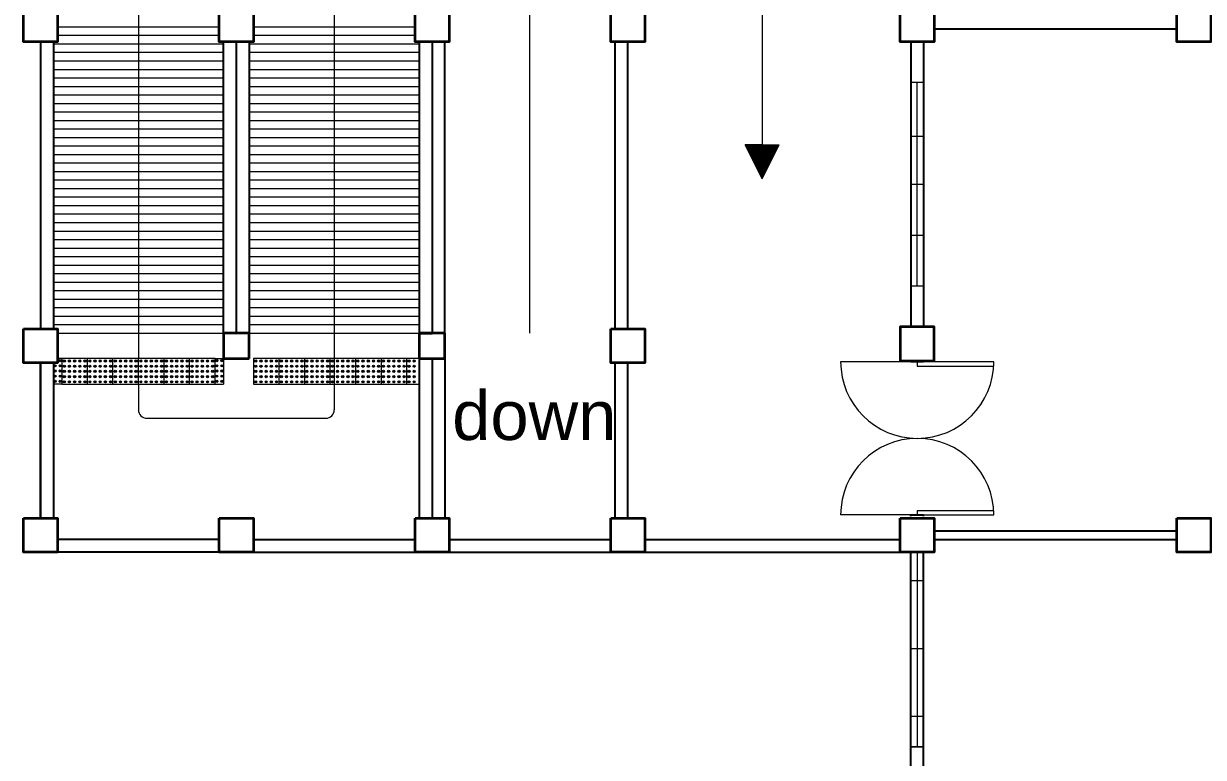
# Model space of a CAD drawing. Header units: millimetres. Extents: x 3 to 434, y 1 to 233.
# Drawn here: x 245.39 to 259.25, y 107.9 to 116.53 of the extents above; entities that cross this region are included whole.
import ezdxf

# ---------------------------------------------------------------- set-up
doc = ezdxf.new("R2010")
doc.units = ezdxf.units.MM
doc.header["$MEASUREMENT"] = 0
doc.styles.add('SWISSLT175', font='swissl.ttf', dxfattribs={"height": 0.175})

msp = doc.modelspace()

# ---------------------------------------------------------------- linework, layer by layer
at = {"color": 8, "lineweight": 9}
for p, q in [((246.736, 125.789), (246.736, 112.589)), ((251.336, 112.889), (251.336, 125.789)), ((249.036, 122.973), (249.036, 111.989)), ((254.066, 122.421), (254.066, 115.103)), ((245.786, 116.489), (247.686, 116.489)), ((248.086, 116.489), (249.986, 116.489)), ((245.786, 116.389), (247.686, 116.389)), ((248.086, 116.389), (249.986, 116.389)), ((245.736, 116.289), (247.736, 116.289)), ((245.736, 116.189), (247.736, 116.189)), ((248.036, 116.289), (250.036, 116.289)), ((248.036, 116.189), (250.036, 116.189)), ((245.736, 116.089), (247.736, 116.089)), ((248.036, 116.089), (250.036, 116.089)), ((245.736, 115.989), (247.736, 115.989)), ((248.036, 115.989), (250.036, 115.989)), ((245.736, 115.889), (247.736, 115.889)), ((245.736, 115.789), (247.736, 115.789)), ((248.036, 115.889), (250.036, 115.889)), ((248.036, 115.789), (250.036, 115.789)), ((255.811, 115.839), (255.961, 115.839)), ((255.811, 114.639), (255.811, 115.839)), ((255.886, 113.439), (255.886, 115.839)), ((255.961, 115.839), (255.961, 113.439)), ((245.736, 115.689), (247.736, 115.689)), ((248.036, 115.689), (250.036, 115.689)), ((245.736, 115.589), (247.736, 115.589)), ((245.736, 115.489), (247.736, 115.489)), ((248.036, 115.589), (250.036, 115.589)), ((248.036, 115.489), (250.036, 115.489)), ((245.736, 115.389), (247.736, 115.389)), ((248.036, 115.389), (250.036, 115.389)), ((245.736, 115.289), (247.736, 115.289)), ((248.036, 115.289), (250.036, 115.289)), ((255.811, 115.202), (255.961, 115.202)), ((245.736, 115.189), (247.736, 115.189)), ((245.736, 115.089), (247.736, 115.089)), ((248.036, 115.189), (250.036, 115.189)), ((248.036, 115.089), (250.036, 115.089)), ((254.066, 115.103), (253.866, 115.103)), ((254.066, 114.703), (253.866, 115.103)), ((254.066, 115.093), (253.871, 115.093)), ((254.066, 115.083), (253.876, 115.083)), ((254.066, 115.073), (253.881, 115.073)), ((254.066, 115.063), (253.886, 115.063)), ((254.066, 115.103), (254.266, 115.103)), ((254.066, 114.703), (254.266, 115.103)), ((254.066, 115.093), (254.261, 115.093)), ((254.066, 115.083), (254.256, 115.083)), ((254.251, 115.073), (254.066, 115.073)), ((254.246, 115.063), (254.066, 115.063)), ((245.736, 114.989), (247.736, 114.989)), ((248.036, 114.989), (250.036, 114.989)), ((254.066, 115.053), (253.891, 115.053)), ((254.066, 115.043), (253.896, 115.043)), ((254.066, 115.033), (253.901, 115.033)), ((254.066, 115.023), (253.906, 115.023)), ((254.066, 115.013), (253.911, 115.013)), ((254.066, 115.013), (253.911, 115.013)), ((254.066, 115.003), (253.916, 115.003)), ((254.066, 114.993), (253.921, 114.993)), ((254.066, 114.983), (253.926, 114.983)), ((254.066, 114.973), (253.931, 114.973)), ((254.066, 114.963), (253.936, 114.963)), ((254.066, 114.953), (253.941, 114.953)), ((254.066, 114.943), (253.946, 114.943)), ((254.066, 114.933), (253.951, 114.933)), ((254.066, 114.923), (253.956, 114.923)), ((254.241, 115.053), (254.066, 115.053)), ((254.236, 115.043), (254.066, 115.043)), ((254.231, 115.033), (254.066, 115.033)), ((254.226, 115.023), (254.066, 115.023)), ((254.221, 115.013), (254.066, 115.013)), ((254.221, 115.013), (254.066, 115.013)), ((254.216, 115.003), (254.066, 115.003)), ((254.211, 114.993), (254.066, 114.993)), ((254.206, 114.983), (254.066, 114.983)), ((254.201, 114.973), (254.066, 114.973)), ((254.196, 114.963), (254.066, 114.963)), ((254.191, 114.953), (254.066, 114.953)), ((254.186, 114.943), (254.066, 114.943)), ((254.181, 114.933), (254.066, 114.933)), ((254.176, 114.923), (254.066, 114.923)), ((245.736, 114.889), (247.736, 114.889)), ((245.736, 114.789), (247.736, 114.789)), ((248.036, 114.889), (250.036, 114.889)), ((248.036, 114.789), (250.036, 114.789)), ((254.066, 114.913), (253.961, 114.913)), ((254.066, 114.903), (253.966, 114.903)), ((254.066, 114.893), (253.971, 114.893)), ((254.066, 114.883), (253.976, 114.883)), ((254.066, 114.873), (253.981, 114.873)), ((254.066, 114.863), (253.986, 114.863)), ((254.066, 114.853), (253.991, 114.853)), ((254.066, 114.843), (253.996, 114.843)), ((254.066, 114.833), (254.001, 114.833)), ((254.066, 114.823), (254.006, 114.823)), ((254.066, 114.813), (254.011, 114.813)), ((254.066, 114.803), (254.016, 114.803)), ((254.066, 114.793), (254.021, 114.793)), ((254.066, 114.783), (254.026, 114.783)), ((254.171, 114.913), (254.066, 114.913)), ((254.166, 114.903), (254.066, 114.903)), ((254.161, 114.893), (254.066, 114.893)), ((254.156, 114.883), (254.066, 114.883)), ((254.151, 114.873), (254.066, 114.873)), ((254.146, 114.863), (254.066, 114.863)), ((254.141, 114.853), (254.066, 114.853)), ((254.136, 114.843), (254.066, 114.843)), ((254.131, 114.833), (254.066, 114.833)), ((254.126, 114.823), (254.066, 114.823)), ((254.121, 114.813), (254.066, 114.813)), ((254.116, 114.803), (254.066, 114.803)), ((254.111, 114.793), (254.066, 114.793)), ((254.106, 114.783), (254.066, 114.783)), ((245.736, 114.689), (247.736, 114.689)), ((248.036, 114.689), (250.036, 114.689)), ((254.066, 114.773), (254.031, 114.773)), ((254.066, 114.763), (254.036, 114.763)), ((254.066, 114.753), (254.041, 114.753)), ((254.066, 114.743), (254.046, 114.743)), ((254.066, 114.733), (254.051, 114.733)), ((254.066, 114.723), (254.056, 114.723)), ((254.066, 114.713), (254.061, 114.713)), ((254.101, 114.773), (254.066, 114.773)), ((254.096, 114.763), (254.066, 114.763)), ((254.091, 114.753), (254.066, 114.753)), ((254.086, 114.743), (254.066, 114.743)), ((254.081, 114.733), (254.066, 114.733)), ((254.076, 114.723), (254.066, 114.723)), ((254.071, 114.713), (254.066, 114.713)), ((245.736, 114.589), (247.736, 114.589)), ((248.036, 114.589), (250.036, 114.589)), ((255.811, 114.639), (255.811, 113.439)), ((255.811, 114.639), (255.961, 114.639)), ((245.736, 114.489), (247.736, 114.489)), ((245.736, 114.389), (247.736, 114.389)), ((248.036, 114.489), (250.036, 114.489)), ((248.036, 114.389), (250.036, 114.389)), ((245.736, 114.289), (247.736, 114.289)), ((248.036, 114.289), (250.036, 114.289)), ((245.736, 114.189), (247.736, 114.189)), ((245.736, 114.089), (247.736, 114.089)), ((248.036, 114.189), (250.036, 114.189)), ((248.036, 114.089), (250.036, 114.089)), ((245.736, 113.989), (247.736, 113.989)), ((248.036, 113.989), (250.036, 113.989)), ((255.811, 114.039), (255.961, 114.039)), ((245.736, 113.889), (247.736, 113.889)), ((248.036, 113.889), (250.036, 113.889)), ((245.736, 113.789), (247.736, 113.789)), ((245.736, 113.689), (247.736, 113.689)), ((248.036, 113.789), (250.036, 113.789)), ((248.036, 113.689), (250.036, 113.689)), ((245.736, 113.589), (247.736, 113.589)), ((248.036, 113.589), (250.036, 113.589)), ((245.736, 113.489), (247.736, 113.489)), ((248.036, 113.489), (250.036, 113.489)), ((255.961, 113.439), (255.811, 113.439)), ((245.736, 113.389), (247.736, 113.389)), ((245.736, 113.289), (247.736, 113.289)), ((248.036, 113.389), (250.036, 113.389)), ((248.036, 113.289), (250.036, 113.289)), ((245.736, 113.189), (247.736, 113.189)), ((248.036, 113.189), (250.036, 113.189)), ((245.736, 113.089), (247.736, 113.089)), ((245.736, 112.989), (247.736, 112.989)), ((248.036, 113.089), (250.036, 113.089)), ((248.036, 112.989), (250.036, 112.989)), ((245.786, 112.889), (247.736, 112.889)), ((248.036, 112.889), (250.036, 112.889)), ((245.836, 112.589), (245.786, 112.589)), ((246.136, 112.589), (245.836, 112.589)), ((245.836, 112.589), (245.836, 112.289)), ((246.136, 112.289), (246.136, 112.589)), ((246.436, 112.589), (246.136, 112.589)), ((246.436, 112.289), (246.436, 112.589)), ((246.736, 112.589), (246.436, 112.589)), ((246.736, 112.289), (246.736, 112.589)), ((247.036, 112.589), (246.736, 112.589)), ((247.036, 112.289), (247.036, 112.589)), ((247.336, 112.589), (247.036, 112.589)), ((247.336, 112.289), (247.336, 112.589)), ((247.636, 112.589), (247.336, 112.589)), ((247.636, 112.289), (247.636, 112.589)), ((247.636, 112.589), (247.736, 112.589)), ((247.736, 112.589), (247.736, 112.289)), ((248.386, 112.589), (248.086, 112.589)), ((248.086, 112.589), (248.086, 112.289)), ((248.686, 112.589), (248.386, 112.589)), ((248.386, 112.589), (248.386, 112.289)), ((248.986, 112.589), (248.686, 112.589)), ((248.686, 112.589), (248.686, 112.289)), ((249.286, 112.589), (248.986, 112.589)), ((248.986, 112.589), (248.986, 112.289)), ((249.586, 112.589), (249.286, 112.589)), ((249.286, 112.589), (249.286, 112.289)), ((249.886, 112.589), (249.586, 112.589)), ((249.586, 112.589), (249.586, 112.289)), ((250.186, 112.589), (249.886, 112.589)), ((249.886, 112.589), (249.886, 112.289)), ((245.836, 112.289), (245.736, 112.289)), ((245.836, 112.289), (246.136, 112.289)), ((246.136, 112.289), (246.436, 112.289)), ((246.436, 112.289), (246.736, 112.289)), ((246.736, 112.289), (247.036, 112.289)), ((246.736, 112.289), (246.736, 111.989)), ((247.036, 112.289), (247.336, 112.289)), ((247.336, 112.289), (247.636, 112.289)), ((247.636, 112.289), (247.736, 112.289)), ((248.086, 112.289), (248.386, 112.289)), ((248.386, 112.289), (248.686, 112.289)), ((248.686, 112.289), (248.986, 112.289)), ((248.986, 112.289), (249.286, 112.289)), ((249.286, 112.289), (249.586, 112.289)), ((249.586, 112.289), (249.886, 112.289)), ((249.886, 112.289), (250.036, 112.289)), ((246.836, 111.889), (248.936, 111.889)), ((255.811, 108.027), (255.811, 110.314)), ((255.886, 110.314), (255.886, 108.027)), ((255.811, 109.183), (255.811, 109.983)), ((255.811, 109.983), (255.961, 109.983)), ((255.961, 109.983), (255.961, 108.383)), ((255.811, 109.183), (255.961, 109.183)), ((255.961, 108.383), (255.811, 108.383)), ((255.811, 108.027), (255.961, 108.027))]:
    msp.add_line(p, q, dxfattribs=at)
at = {"color": 8, "lineweight": 25}
for p, q in [((256.086, 116.464), (258.936, 116.464)), ((245.586, 116.314), (245.586, 112.939)), ((245.736, 116.314), (245.736, 112.939)), ((247.736, 112.889), (247.736, 116.314)), ((247.886, 112.889), (247.886, 116.314)), ((248.036, 116.314), (248.036, 112.889)), ((250.036, 116.314), (250.036, 112.889)), ((250.186, 116.314), (250.186, 112.889)), ((250.336, 112.889), (250.336, 116.314)), ((252.336, 112.939), (252.336, 116.314)), ((252.486, 112.939), (252.486, 116.314)), ((255.811, 116.314), (255.811, 112.964)), ((255.961, 116.314), (255.961, 112.964)), ((250.036, 112.889), (250.036, 110.714)), ((250.336, 112.889), (250.336, 110.714)), ((250.186, 112.589), (250.186, 110.714)), ((255.811, 112.564), (255.811, 112.552)), ((255.961, 112.564), (255.961, 112.552)), ((245.586, 110.714), (245.586, 112.539)), ((245.586, 112.539), (245.586, 110.714)), ((245.736, 112.539), (245.736, 110.714)), ((252.336, 110.714), (252.336, 112.539)), ((252.486, 110.714), (252.486, 112.539)), ((255.961, 112.552), (255.811, 112.552)), ((255.811, 110.752), (255.961, 110.752)), ((255.811, 110.739), (255.811, 110.752)), ((255.961, 110.739), (255.961, 110.752)), ((256.086, 110.564), (258.936, 110.564)), ((247.686, 110.464), (245.786, 110.464)), ((248.086, 110.464), (249.986, 110.464)), ((250.386, 110.464), (252.286, 110.464)), ((252.686, 110.464), (255.686, 110.464)), ((256.086, 110.464), (258.936, 110.464)), ((247.686, 110.314), (245.786, 110.314)), ((248.086, 110.314), (252.286, 110.314)), ((252.686, 110.314), (255.686, 110.314)), ((255.811, 104.714), (255.811, 110.314)), ((255.961, 104.714), (255.961, 110.314))]:
    msp.add_line(p, q, dxfattribs=at)
at = {"color": 8, "lineweight": 35}
for p, q in [((247.736, 112.889), (247.736, 112.589)), ((248.036, 112.889), (247.736, 112.889)), ((247.736, 112.889), (247.736, 112.589)), ((248.036, 112.589), (248.036, 112.889)), ((248.036, 112.589), (248.036, 112.889)), ((250.036, 112.889), (250.186, 112.889)), ((250.036, 112.889), (250.036, 112.589)), ((250.336, 112.889), (250.036, 112.889)), ((250.036, 112.889), (250.036, 112.589)), ((250.336, 112.589), (250.336, 112.889)), ((250.336, 112.589), (250.336, 112.889)), ((247.736, 112.589), (248.036, 112.589)), ((250.036, 112.589), (250.336, 112.589)), ((250.036, 112.589), (250.336, 112.589))]:
    msp.add_line(p, q, dxfattribs=at)
at = {"color": 8, "lineweight": 13}
for p, q in [((255.886, 112.552), (254.986, 112.552)), ((256.786, 112.552), (255.886, 112.552)), ((255.886, 112.552), (255.886, 112.502)), ((255.886, 112.502), (256.786, 112.502)), ((256.786, 112.502), (256.786, 112.552)), ((256.786, 110.802), (255.886, 110.802)), ((255.886, 110.802), (255.886, 110.752)), ((256.786, 110.752), (256.786, 110.802)), ((255.886, 110.752), (254.986, 110.752)), ((255.886, 110.752), (256.786, 110.752))]:
    msp.add_line(p, q, dxfattribs=at)
at = {"color": 8, "lineweight": 35}
for points in [[(245.386, 116.714), (245.786, 116.714), (245.786, 116.314), (245.386, 116.314)], [(247.686, 116.714), (248.086, 116.714), (248.086, 116.314), (247.686, 116.314)], [(249.986, 116.714), (250.386, 116.714), (250.386, 116.314), (249.986, 116.314)], [(252.286, 116.714), (252.686, 116.714), (252.686, 116.314), (252.286, 116.314)], [(255.686, 116.714), (256.086, 116.714), (256.086, 116.314), (255.686, 116.314)], [(258.936, 116.714), (259.336, 116.714), (259.336, 116.314), (258.936, 116.314)], [(245.386, 112.939), (245.786, 112.939), (245.786, 112.539), (245.386, 112.539)], [(252.286, 112.939), (252.686, 112.939), (252.686, 112.539), (252.286, 112.539)], [(255.686, 112.564), (256.086, 112.564), (256.086, 112.964), (255.686, 112.964)], [(245.386, 110.714), (245.786, 110.714), (245.786, 110.314), (245.386, 110.314)], [(247.686, 110.714), (248.086, 110.714), (248.086, 110.314), (247.686, 110.314)], [(249.986, 110.714), (250.386, 110.714), (250.386, 110.314), (249.986, 110.314)], [(252.286, 110.714), (252.686, 110.714), (252.686, 110.314), (252.286, 110.314)], [(255.686, 110.714), (256.086, 110.714), (256.086, 110.314), (255.686, 110.314)], [(258.936, 110.714), (259.336, 110.714), (259.336, 110.314), (258.936, 110.314)]]:
    msp.add_lwpolyline(points, close=True, dxfattribs=at)
at = {"color": 8, "lineweight": 9}
for points in [[(255.811, 113.439), (255.811, 115.839), (255.961, 115.839), (255.961, 113.439)], [(255.811, 115.839), (255.961, 115.839), (255.961, 113.439), (255.811, 113.439)], [(255.811, 110.314), (255.961, 110.314), (255.961, 108.027), (255.811, 108.027)]]:
    msp.add_lwpolyline(points, close=True, dxfattribs=at)
for centre, radius in [((245.817, 112.566), 0.013), ((245.817, 112.566), 0.009), ((245.864, 112.561), 0.013), ((245.864, 112.561), 0.009), ((245.925, 112.561), 0.013), ((245.925, 112.561), 0.009), ((245.986, 112.561), 0.013), ((245.986, 112.561), 0.009), ((246.047, 112.561), 0.013), ((246.047, 112.561), 0.009), ((246.108, 112.561), 0.013), ((246.108, 112.561), 0.009), ((246.164, 112.561), 0.013), ((246.164, 112.561), 0.009), ((246.225, 112.561), 0.013), ((246.225, 112.561), 0.009), ((246.286, 112.561), 0.013), ((246.286, 112.561), 0.009), ((246.347, 112.561), 0.013), ((246.347, 112.561), 0.009), ((246.408, 112.561), 0.013), ((246.408, 112.561), 0.009), ((246.464, 112.561), 0.013), ((246.464, 112.561), 0.009), ((246.525, 112.561), 0.013), ((246.525, 112.561), 0.009), ((246.586, 112.561), 0.013), ((246.586, 112.561), 0.009), ((246.647, 112.561), 0.013), ((246.647, 112.561), 0.009), ((246.708, 112.561), 0.013), ((246.708, 112.561), 0.009), ((246.764, 112.561), 0.013), ((246.764, 112.561), 0.009), ((246.825, 112.561), 0.013), ((246.825, 112.561), 0.009), ((246.886, 112.561), 0.013), ((246.886, 112.561), 0.009), ((246.947, 112.561), 0.013), ((246.947, 112.561), 0.009), ((247.008, 112.561), 0.013), ((247.008, 112.561), 0.009), ((247.064, 112.561), 0.013), ((247.064, 112.561), 0.009), ((247.125, 112.561), 0.013), ((247.125, 112.561), 0.009), ((247.186, 112.561), 0.013), ((247.186, 112.561), 0.009), ((247.247, 112.561), 0.013), ((247.247, 112.561), 0.009), ((247.308, 112.561), 0.013), ((247.308, 112.561), 0.009), ((247.364, 112.561), 0.013), ((247.364, 112.561), 0.009), ((247.425, 112.561), 0.013), ((247.425, 112.561), 0.009), ((247.486, 112.561), 0.013), ((247.486, 112.561), 0.009), ((247.547, 112.561), 0.013), ((247.547, 112.561), 0.009), ((247.608, 112.561), 0.013), ((247.608, 112.561), 0.009), ((247.656, 112.566), 0.013), ((247.656, 112.566), 0.009), ((247.717, 112.566), 0.013), ((247.717, 112.566), 0.009), ((248.114, 112.561), 0.013), ((248.114, 112.561), 0.009), ((248.175, 112.561), 0.013), ((248.175, 112.561), 0.009), ((248.236, 112.561), 0.013), ((248.236, 112.561), 0.009), ((248.297, 112.561), 0.013), ((248.297, 112.561), 0.009), ((248.358, 112.561), 0.013), ((248.358, 112.561), 0.009), ((248.414, 112.561), 0.013), ((248.414, 112.561), 0.009), ((248.475, 112.561), 0.013), ((248.475, 112.561), 0.009), ((248.536, 112.561), 0.013), ((248.536, 112.561), 0.009), ((248.597, 112.561), 0.013), ((248.597, 112.561), 0.009), ((248.658, 112.561), 0.013), ((248.658, 112.561), 0.009), ((248.714, 112.561), 0.013), ((248.714, 112.561), 0.009), ((248.775, 112.561), 0.013), ((248.775, 112.561), 0.009), ((248.836, 112.561), 0.013), ((248.836, 112.561), 0.009), ((248.897, 112.561), 0.013), ((248.897, 112.561), 0.009), ((248.958, 112.561), 0.013), ((248.958, 112.561), 0.009), ((249.014, 112.561), 0.013), ((249.014, 112.561), 0.009), ((249.075, 112.561), 0.013), ((249.075, 112.561), 0.009), ((249.136, 112.561), 0.013), ((249.136, 112.561), 0.009), ((249.197, 112.561), 0.013), ((249.197, 112.561), 0.009), ((249.258, 112.561), 0.013), ((249.258, 112.561), 0.009), ((249.314, 112.561), 0.013), ((249.314, 112.561), 0.009), ((249.375, 112.561), 0.013), ((249.375, 112.561), 0.009), ((249.436, 112.561), 0.013), ((249.436, 112.561), 0.009), ((249.497, 112.561), 0.013), ((249.497, 112.561), 0.009), ((249.558, 112.561), 0.013), ((249.558, 112.561), 0.009), ((249.614, 112.561), 0.013), ((249.614, 112.561), 0.009), ((249.675, 112.561), 0.013), ((249.675, 112.561), 0.009), ((249.736, 112.561), 0.013), ((249.736, 112.561), 0.009), ((249.797, 112.561), 0.013), ((249.797, 112.561), 0.009), ((249.858, 112.561), 0.013), ((249.858, 112.561), 0.009), ((249.914, 112.561), 0.013), ((249.914, 112.561), 0.009), ((249.975, 112.561), 0.013), ((249.975, 112.561), 0.009), ((245.756, 112.505), 0.013), ((245.756, 112.444), 0.013), ((245.756, 112.505), 0.009), ((245.756, 112.444), 0.009), ((245.817, 112.505), 0.013), ((245.817, 112.444), 0.013), ((245.817, 112.505), 0.009), ((245.817, 112.444), 0.009), ((245.864, 112.5), 0.013), ((245.864, 112.439), 0.013), ((245.864, 112.5), 0.009), ((245.864, 112.439), 0.009), ((245.925, 112.5), 0.013), ((245.925, 112.439), 0.013), ((245.925, 112.5), 0.009), ((245.925, 112.439), 0.009), ((245.986, 112.5), 0.013), ((245.986, 112.439), 0.013), ((245.986, 112.5), 0.009), ((245.986, 112.439), 0.009), ((246.047, 112.5), 0.013), ((246.047, 112.439), 0.013), ((246.047, 112.5), 0.009), ((246.047, 112.439), 0.009), ((246.108, 112.5), 0.013), ((246.108, 112.439), 0.013), ((246.108, 112.5), 0.009), ((246.108, 112.439), 0.009), ((246.164, 112.5), 0.013), ((246.164, 112.439), 0.013), ((246.164, 112.5), 0.009), ((246.164, 112.439), 0.009), ((246.225, 112.5), 0.013), ((246.225, 112.439), 0.013), ((246.225, 112.5), 0.009), ((246.225, 112.439), 0.009), ((246.286, 112.5), 0.013), ((246.286, 112.439), 0.013), ((246.286, 112.5), 0.009), ((246.286, 112.439), 0.009), ((246.347, 112.5), 0.013), ((246.347, 112.439), 0.013), ((246.347, 112.5), 0.009), ((246.347, 112.439), 0.009), ((246.408, 112.5), 0.013), ((246.408, 112.439), 0.013), ((246.408, 112.5), 0.009), ((246.408, 112.439), 0.009), ((246.464, 112.5), 0.013), ((246.464, 112.439), 0.013), ((246.464, 112.5), 0.009), ((246.464, 112.439), 0.009), ((246.525, 112.5), 0.013), ((246.525, 112.439), 0.013), ((246.525, 112.5), 0.009), ((246.525, 112.439), 0.009), ((246.586, 112.5), 0.013), ((246.586, 112.439), 0.013), ((246.586, 112.5), 0.009), ((246.586, 112.439), 0.009), ((246.647, 112.5), 0.013), ((246.647, 112.439), 0.013), ((246.647, 112.5), 0.009), ((246.647, 112.439), 0.009), ((246.708, 112.5), 0.013), ((246.708, 112.439), 0.013), ((246.708, 112.5), 0.009), ((246.708, 112.439), 0.009), ((246.764, 112.5), 0.013), ((246.764, 112.439), 0.013), ((246.764, 112.5), 0.009), ((246.764, 112.439), 0.009), ((246.825, 112.5), 0.013), ((246.825, 112.439), 0.013), ((246.825, 112.5), 0.009), ((246.825, 112.439), 0.009), ((246.886, 112.5), 0.013), ((246.886, 112.439), 0.013), ((246.886, 112.5), 0.009), ((246.886, 112.439), 0.009), ((246.947, 112.5), 0.013), ((246.947, 112.439), 0.013), ((246.947, 112.5), 0.009), ((246.947, 112.439), 0.009), ((247.008, 112.5), 0.013), ((247.008, 112.439), 0.013), ((247.008, 112.5), 0.009), ((247.008, 112.439), 0.009), ((247.064, 112.5), 0.013), ((247.064, 112.439), 0.013), ((247.064, 112.5), 0.009), ((247.064, 112.439), 0.009), ((247.125, 112.5), 0.013), ((247.125, 112.439), 0.013), ((247.125, 112.5), 0.009), ((247.125, 112.439), 0.009), ((247.186, 112.5), 0.013), ((247.186, 112.439), 0.013), ((247.186, 112.5), 0.009), ((247.186, 112.439), 0.009), ((247.247, 112.5), 0.013), ((247.247, 112.439), 0.013), ((247.247, 112.5), 0.009), ((247.247, 112.439), 0.009), ((247.308, 112.5), 0.013), ((247.308, 112.439), 0.013), ((247.308, 112.5), 0.009), ((247.308, 112.439), 0.009), ((247.364, 112.5), 0.013), ((247.364, 112.439), 0.013), ((247.364, 112.5), 0.009), ((247.364, 112.439), 0.009), ((247.425, 112.5), 0.013), ((247.425, 112.439), 0.013), ((247.425, 112.5), 0.009), ((247.425, 112.439), 0.009), ((247.486, 112.5), 0.013), ((247.486, 112.439), 0.013), ((247.486, 112.5), 0.009), ((247.486, 112.439), 0.009), ((247.547, 112.5), 0.013), ((247.547, 112.439), 0.013), ((247.547, 112.5), 0.009), ((247.547, 112.439), 0.009), ((247.608, 112.5), 0.013), ((247.608, 112.439), 0.013), ((247.608, 112.5), 0.009), ((247.608, 112.439), 0.009), ((247.656, 112.505), 0.013), ((247.656, 112.444), 0.013), ((247.656, 112.505), 0.009), ((247.656, 112.444), 0.009), ((247.717, 112.505), 0.013), ((247.717, 112.444), 0.013), ((247.717, 112.505), 0.009), ((247.717, 112.444), 0.009), ((248.114, 112.5), 0.013), ((248.114, 112.439), 0.013), ((248.114, 112.5), 0.009), ((248.114, 112.439), 0.009), ((248.175, 112.5), 0.013), ((248.175, 112.439), 0.013), ((248.175, 112.5), 0.009), ((248.175, 112.439), 0.009), ((248.236, 112.5), 0.013), ((248.236, 112.439), 0.013), ((248.236, 112.5), 0.009), ((248.236, 112.439), 0.009), ((248.297, 112.5), 0.013), ((248.297, 112.439), 0.013), ((248.297, 112.5), 0.009), ((248.297, 112.439), 0.009), ((248.358, 112.5), 0.013), ((248.358, 112.439), 0.013), ((248.358, 112.5), 0.009), ((248.358, 112.439), 0.009), ((248.414, 112.5), 0.013), ((248.414, 112.439), 0.013), ((248.414, 112.5), 0.009), ((248.414, 112.439), 0.009), ((248.475, 112.5), 0.013), ((248.475, 112.439), 0.013), ((248.475, 112.5), 0.009), ((248.475, 112.439), 0.009), ((248.536, 112.5), 0.013), ((248.536, 112.439), 0.013), ((248.536, 112.5), 0.009), ((248.536, 112.439), 0.009), ((248.597, 112.5), 0.013), ((248.597, 112.439), 0.013), ((248.597, 112.5), 0.009), ((248.597, 112.439), 0.009), ((248.658, 112.5), 0.013), ((248.658, 112.439), 0.013), ((248.658, 112.5), 0.009), ((248.658, 112.439), 0.009), ((248.714, 112.5), 0.013), ((248.714, 112.439), 0.013), ((248.714, 112.5), 0.009), ((248.714, 112.439), 0.009), ((248.775, 112.5), 0.013), ((248.775, 112.439), 0.013), ((248.775, 112.5), 0.009), ((248.775, 112.439), 0.009), ((248.836, 112.5), 0.013), ((248.836, 112.439), 0.013), ((248.836, 112.5), 0.009), ((248.836, 112.439), 0.009), ((248.897, 112.5), 0.013), ((248.897, 112.439), 0.013), ((248.897, 112.5), 0.009), ((248.897, 112.439), 0.009), ((248.958, 112.5), 0.013), ((248.958, 112.439), 0.013), ((248.958, 112.5), 0.009), ((248.958, 112.439), 0.009), ((249.014, 112.5), 0.013), ((249.014, 112.439), 0.013), ((249.014, 112.5), 0.009), ((249.014, 112.439), 0.009), ((249.075, 112.5), 0.013), ((249.075, 112.439), 0.013), ((249.075, 112.5), 0.009), ((249.075, 112.439), 0.009), ((249.136, 112.5), 0.013), ((249.136, 112.439), 0.013), ((249.136, 112.5), 0.009), ((249.136, 112.439), 0.009), ((249.197, 112.5), 0.013), ((249.197, 112.439), 0.013), ((249.197, 112.5), 0.009), ((249.197, 112.439), 0.009), ((249.258, 112.5), 0.013), ((249.258, 112.439), 0.013), ((249.258, 112.5), 0.009), ((249.258, 112.439), 0.009), ((249.314, 112.5), 0.013), ((249.314, 112.439), 0.013), ((249.314, 112.5), 0.009), ((249.314, 112.439), 0.009), ((249.375, 112.5), 0.013), ((249.375, 112.439), 0.013), ((249.375, 112.5), 0.009), ((249.375, 112.439), 0.009), ((249.436, 112.5), 0.013), ((249.436, 112.439), 0.013), ((249.436, 112.5), 0.009), ((249.436, 112.439), 0.009), ((249.497, 112.5), 0.013), ((249.497, 112.439), 0.013), ((249.497, 112.5), 0.009), ((249.497, 112.439), 0.009), ((249.558, 112.5), 0.013), ((249.558, 112.439), 0.013), ((249.558, 112.5), 0.009), ((249.558, 112.439), 0.009), ((249.614, 112.5), 0.013), ((249.614, 112.439), 0.013), ((249.614, 112.5), 0.009), ((249.614, 112.439), 0.009), ((249.675, 112.5), 0.013), ((249.675, 112.439), 0.013), ((249.675, 112.5), 0.009), ((249.675, 112.439), 0.009), ((249.736, 112.5), 0.013), ((249.736, 112.439), 0.013), ((249.736, 112.5), 0.009), ((249.736, 112.439), 0.009), ((249.797, 112.5), 0.013), ((249.797, 112.439), 0.013), ((249.797, 112.5), 0.009), ((249.797, 112.439), 0.009), ((249.858, 112.5), 0.013), ((249.858, 112.439), 0.013), ((249.858, 112.5), 0.009), ((249.858, 112.439), 0.009), ((249.914, 112.5), 0.013), ((249.914, 112.439), 0.013), ((249.914, 112.5), 0.009), ((249.914, 112.439), 0.009), ((249.975, 112.5), 0.013), ((249.975, 112.439), 0.013), ((249.975, 112.5), 0.009), ((249.975, 112.439), 0.009), ((245.756, 112.383), 0.013), ((245.756, 112.322), 0.013), ((245.756, 112.383), 0.009), ((245.756, 112.322), 0.009), ((245.817, 112.383), 0.013), ((245.817, 112.322), 0.013), ((245.817, 112.383), 0.009), ((245.817, 112.322), 0.009), ((245.864, 112.378), 0.013), ((245.864, 112.317), 0.013), ((245.864, 112.378), 0.009), ((245.864, 112.317), 0.009), ((245.925, 112.378), 0.013), ((245.925, 112.317), 0.013), ((245.925, 112.378), 0.009), ((245.925, 112.317), 0.009), ((245.986, 112.378), 0.013), ((245.986, 112.317), 0.013), ((245.986, 112.378), 0.009), ((245.986, 112.317), 0.009), ((246.047, 112.378), 0.013), ((246.047, 112.317), 0.013), ((246.047, 112.378), 0.009), ((246.047, 112.317), 0.009), ((246.108, 112.378), 0.013), ((246.108, 112.317), 0.013), ((246.108, 112.378), 0.009), ((246.108, 112.317), 0.009), ((246.164, 112.378), 0.013), ((246.164, 112.317), 0.013), ((246.164, 112.378), 0.009), ((246.164, 112.317), 0.009), ((246.225, 112.378), 0.013), ((246.225, 112.317), 0.013), ((246.225, 112.378), 0.009), ((246.225, 112.317), 0.009), ((246.286, 112.378), 0.013), ((246.286, 112.317), 0.013), ((246.286, 112.378), 0.009), ((246.286, 112.317), 0.009), ((246.347, 112.378), 0.013), ((246.347, 112.317), 0.013), ((246.347, 112.378), 0.009), ((246.347, 112.317), 0.009), ((246.408, 112.378), 0.013), ((246.408, 112.317), 0.013), ((246.408, 112.378), 0.009), ((246.408, 112.317), 0.009), ((246.464, 112.378), 0.013), ((246.464, 112.317), 0.013), ((246.464, 112.378), 0.009), ((246.464, 112.317), 0.009), ((246.525, 112.378), 0.013), ((246.525, 112.317), 0.013), ((246.525, 112.378), 0.009), ((246.525, 112.317), 0.009), ((246.586, 112.378), 0.013), ((246.586, 112.317), 0.013), ((246.586, 112.378), 0.009), ((246.586, 112.317), 0.009), ((246.647, 112.378), 0.013), ((246.647, 112.317), 0.013), ((246.647, 112.378), 0.009), ((246.647, 112.317), 0.009), ((246.708, 112.378), 0.013), ((246.708, 112.317), 0.013), ((246.708, 112.378), 0.009), ((246.708, 112.317), 0.009), ((246.764, 112.378), 0.013), ((246.764, 112.317), 0.013), ((246.764, 112.378), 0.009), ((246.764, 112.317), 0.009), ((246.825, 112.378), 0.013), ((246.825, 112.317), 0.013), ((246.825, 112.378), 0.009), ((246.825, 112.317), 0.009), ((246.886, 112.378), 0.013), ((246.886, 112.317), 0.013), ((246.886, 112.378), 0.009), ((246.886, 112.317), 0.009), ((246.947, 112.378), 0.013), ((246.947, 112.317), 0.013), ((246.947, 112.378), 0.009), ((246.947, 112.317), 0.009), ((247.008, 112.378), 0.013), ((247.008, 112.317), 0.013), ((247.008, 112.378), 0.009), ((247.008, 112.317), 0.009), ((247.064, 112.378), 0.013), ((247.064, 112.317), 0.013), ((247.064, 112.378), 0.009), ((247.064, 112.317), 0.009), ((247.125, 112.378), 0.013), ((247.125, 112.317), 0.013), ((247.125, 112.378), 0.009), ((247.125, 112.317), 0.009), ((247.186, 112.378), 0.013), ((247.186, 112.317), 0.013), ((247.186, 112.378), 0.009), ((247.186, 112.317), 0.009), ((247.247, 112.378), 0.013), ((247.247, 112.317), 0.013), ((247.247, 112.378), 0.009), ((247.247, 112.317), 0.009), ((247.308, 112.378), 0.013), ((247.308, 112.317), 0.013), ((247.308, 112.378), 0.009), ((247.308, 112.317), 0.009), ((247.364, 112.378), 0.013), ((247.364, 112.317), 0.013), ((247.364, 112.378), 0.009), ((247.364, 112.317), 0.009), ((247.425, 112.378), 0.013), ((247.425, 112.317), 0.013), ((247.425, 112.378), 0.009), ((247.425, 112.317), 0.009), ((247.486, 112.378), 0.013), ((247.486, 112.317), 0.013), ((247.486, 112.378), 0.009), ((247.486, 112.317), 0.009), ((247.547, 112.378), 0.013), ((247.547, 112.317), 0.013), ((247.547, 112.378), 0.009), ((247.547, 112.317), 0.009), ((247.608, 112.378), 0.013), ((247.608, 112.317), 0.013), ((247.608, 112.378), 0.009), ((247.608, 112.317), 0.009), ((247.656, 112.383), 0.013), ((247.656, 112.322), 0.013), ((247.656, 112.383), 0.009), ((247.656, 112.322), 0.009), ((247.717, 112.383), 0.013), ((247.717, 112.322), 0.013), ((247.717, 112.383), 0.009), ((247.717, 112.322), 0.009), ((248.114, 112.378), 0.013), ((248.114, 112.317), 0.013), ((248.114, 112.378), 0.009), ((248.114, 112.317), 0.009), ((248.175, 112.378), 0.013), ((248.175, 112.317), 0.013), ((248.175, 112.378), 0.009), ((248.175, 112.317), 0.009), ((248.236, 112.378), 0.013), ((248.236, 112.317), 0.013), ((248.236, 112.378), 0.009), ((248.236, 112.317), 0.009), ((248.297, 112.378), 0.013), ((248.297, 112.317), 0.013), ((248.297, 112.378), 0.009), ((248.297, 112.317), 0.009), ((248.358, 112.378), 0.013), ((248.358, 112.317), 0.013), ((248.358, 112.378), 0.009), ((248.358, 112.317), 0.009), ((248.414, 112.378), 0.013), ((248.414, 112.317), 0.013), ((248.414, 112.378), 0.009), ((248.414, 112.317), 0.009), ((248.475, 112.378), 0.013), ((248.475, 112.317), 0.013), ((248.475, 112.378), 0.009), ((248.475, 112.317), 0.009), ((248.536, 112.378), 0.013), ((248.536, 112.317), 0.013), ((248.536, 112.378), 0.009), ((248.536, 112.317), 0.009), ((248.597, 112.378), 0.013), ((248.597, 112.317), 0.013), ((248.597, 112.378), 0.009), ((248.597, 112.317), 0.009), ((248.658, 112.378), 0.013), ((248.658, 112.317), 0.013), ((248.658, 112.378), 0.009), ((248.658, 112.317), 0.009), ((248.714, 112.378), 0.013), ((248.714, 112.317), 0.013), ((248.714, 112.378), 0.009), ((248.714, 112.317), 0.009), ((248.775, 112.378), 0.013), ((248.775, 112.317), 0.013), ((248.775, 112.378), 0.009), ((248.775, 112.317), 0.009), ((248.836, 112.378), 0.013), ((248.836, 112.317), 0.013), ((248.836, 112.378), 0.009), ((248.836, 112.317), 0.009), ((248.897, 112.378), 0.013), ((248.897, 112.317), 0.013), ((248.897, 112.378), 0.009), ((248.897, 112.317), 0.009), ((248.958, 112.378), 0.013), ((248.958, 112.317), 0.013), ((248.958, 112.378), 0.009), ((248.958, 112.317), 0.009), ((249.014, 112.378), 0.013), ((249.014, 112.317), 0.013), ((249.014, 112.378), 0.009), ((249.014, 112.317), 0.009), ((249.075, 112.378), 0.013), ((249.075, 112.317), 0.013), ((249.075, 112.378), 0.009), ((249.075, 112.317), 0.009), ((249.136, 112.378), 0.013), ((249.136, 112.317), 0.013), ((249.136, 112.378), 0.009), ((249.136, 112.317), 0.009), ((249.197, 112.378), 0.013), ((249.197, 112.317), 0.013), ((249.197, 112.378), 0.009), ((249.197, 112.317), 0.009), ((249.258, 112.378), 0.013), ((249.258, 112.317), 0.013), ((249.258, 112.378), 0.009), ((249.258, 112.317), 0.009), ((249.314, 112.378), 0.013), ((249.314, 112.317), 0.013), ((249.314, 112.378), 0.009), ((249.314, 112.317), 0.009), ((249.375, 112.378), 0.013), ((249.375, 112.317), 0.013), ((249.375, 112.378), 0.009), ((249.375, 112.317), 0.009), ((249.436, 112.378), 0.013), ((249.436, 112.317), 0.013), ((249.436, 112.378), 0.009), ((249.436, 112.317), 0.009), ((249.497, 112.378), 0.013), ((249.497, 112.317), 0.013), ((249.497, 112.378), 0.009), ((249.497, 112.317), 0.009), ((249.558, 112.378), 0.013), ((249.558, 112.317), 0.013), ((249.558, 112.378), 0.009), ((249.558, 112.317), 0.009), ((249.614, 112.378), 0.013), ((249.614, 112.317), 0.013), ((249.614, 112.378), 0.009), ((249.614, 112.317), 0.009), ((249.675, 112.378), 0.013), ((249.675, 112.317), 0.013), ((249.675, 112.378), 0.009), ((249.675, 112.317), 0.009), ((249.736, 112.378), 0.013), ((249.736, 112.317), 0.013), ((249.736, 112.378), 0.009), ((249.736, 112.317), 0.009), ((249.797, 112.378), 0.013), ((249.797, 112.317), 0.013), ((249.797, 112.378), 0.009), ((249.797, 112.317), 0.009), ((249.858, 112.378), 0.013), ((249.858, 112.317), 0.013), ((249.858, 112.378), 0.009), ((249.858, 112.317), 0.009), ((249.914, 112.378), 0.013), ((249.914, 112.317), 0.013), ((249.914, 112.378), 0.009), ((249.914, 112.317), 0.009), ((249.975, 112.378), 0.013), ((249.975, 112.317), 0.013), ((249.975, 112.378), 0.009), ((249.975, 112.317), 0.009)]:
    msp.add_circle(centre, radius, dxfattribs=at)
at = {"color": 8, "lineweight": 13}
for centre, start, end in [((255.886, 112.552), 180, 0), ((255.886, 110.752), 0, 180)]:
    msp.add_arc(centre, 0.9, start, end, dxfattribs=at)
at = {"color": 8, "lineweight": 9}
for centre, start, end in [((246.836, 111.989), 180, 270), ((248.936, 111.989), 270, 0)]:
    msp.add_arc(centre, 0.1, start, end, dxfattribs=at)

# ---------------------------------------------------------------- texts
at = {"color": 8, "lineweight": -2, "ltscale": 0.4, "insert": (251.387, 111.918), "char_height": 0.5778, "width": 0.90467, "attachment_point": 5, "line_spacing_factor": 0.9, "style": 'SWISSLT175'}
msp.add_mtext('down', dxfattribs=at)

doc.saveas('drawing.dxf')
